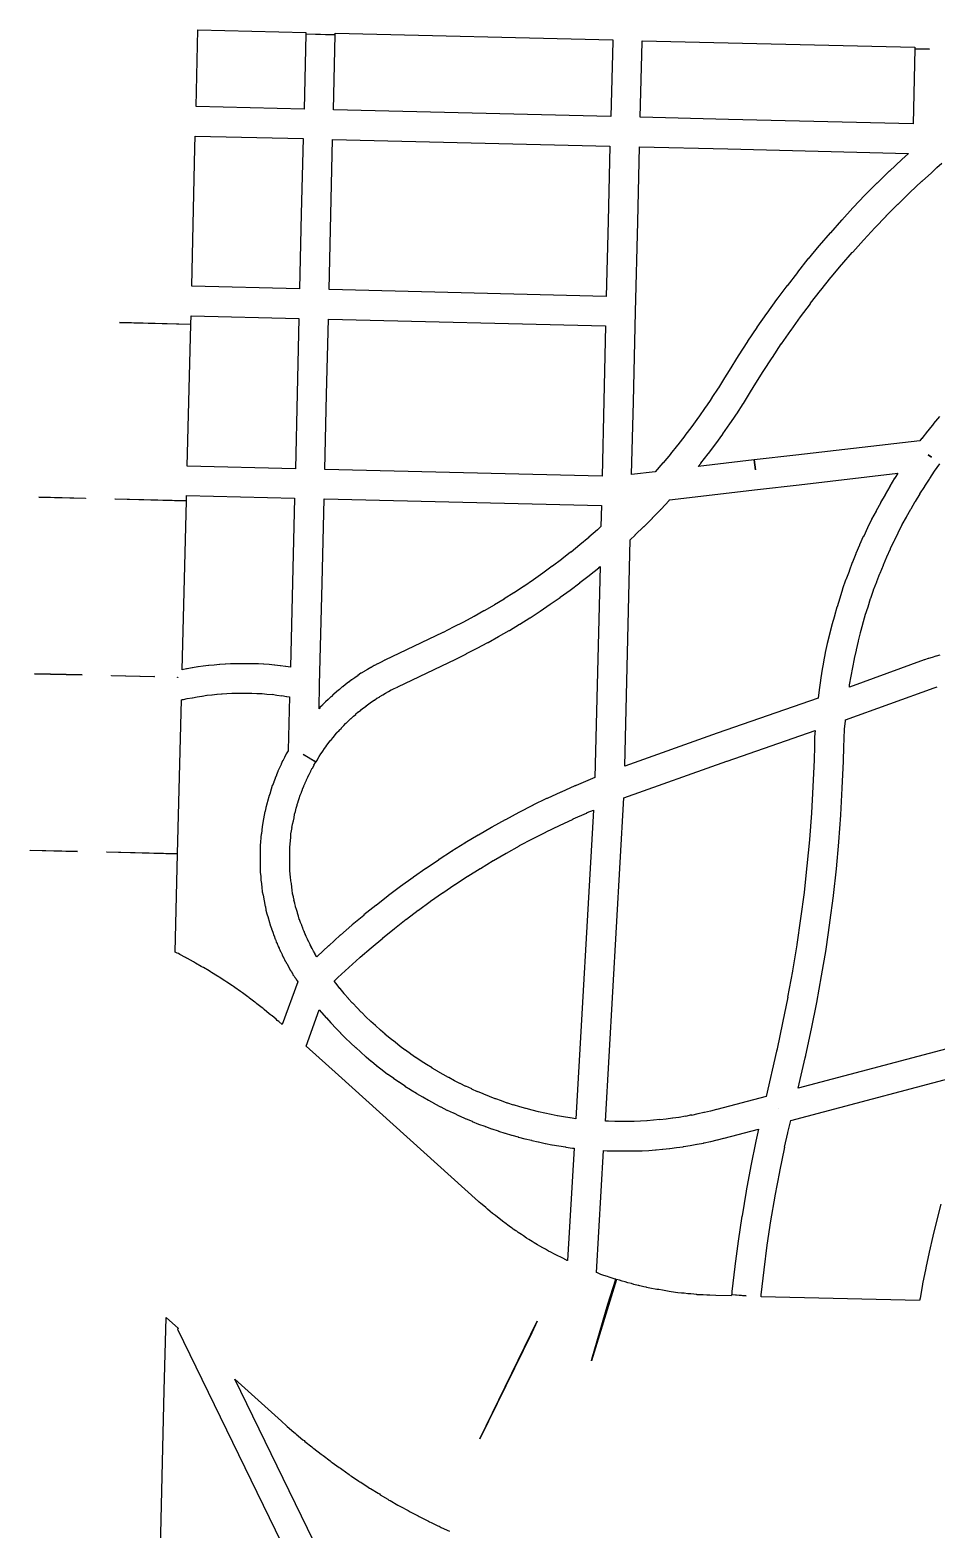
# Model space of a CAD drawing. Extents: x 0 to 1129, y 203 to 1017.
# Drawn here: x 269.1 to 303.7, y 646.6 to 703.9 of the extents above; entities that cross this region are included whole.
import ezdxf

# ---------------------------------------------------------------- set-up
doc = ezdxf.new("R2010")
doc.units = 0
doc.layers.get('0').update_dxf_attribs({"linetype": 'CONTINUOUS'})

msp = doc.modelspace()

# ---------------------------------------------------------------- linework, layer by layer
at = {"color": 1}
for points in [[(275.491222, 703.925643), (279.611667, 703.826888), (279.611667, 703.777488), (280.740556, 703.742221), (280.740556, 703.798666), (291.345044, 703.544666), (291.345044, 703.488221), (291.267444, 700.616599), (280.67, 700.870599), (280.740556, 703.742221), (279.611667, 703.770444), (279.548155, 700.898821), (275.420667, 700.997599), (275.491222, 703.925643)], [(292.466889, 703.516444), (302.887933, 703.262444), (302.887933, 703.205999), (303.445333, 703.191775), (302.887933, 703.198774), (302.824444, 700.334219), (295.768889, 700.503552), (292.396333, 700.588219), (292.466889, 703.459841), (292.466889, 703.516444)], [(275.392444, 699.86871), (279.519933, 699.769932), (279.442333, 696.89831), (279.378822, 694.02671), (275.258378, 694.125488), (275.378333, 699.417154), (275.392444, 699.86871)], [(280.641778, 699.741778), (291.239222, 699.487778), (291.175711, 696.616155), (291.098111, 693.737489), (280.507711, 693.998556), (280.571222, 696.870155), (280.641778, 699.741778)], [(292.368111, 699.459623), (295.740667, 699.374957), (302.648067, 699.205623), (302.394067, 698.972801), (302.387068, 698.972801), (301.921401, 698.52829), (301.907403, 698.521291), (301.44878, 698.069735), (301.441781, 698.069735), (301.441781, 698.062736), (300.983182, 697.611181), (300.983182, 697.604182), (300.531626, 697.138537), (300.524627, 697.124313), (300.094227, 696.658669), (300.094227, 696.65167), (300.087228, 696.65167), (299.663894, 696.171892), (299.649896, 696.164893), (299.226563, 695.678071), (299.226563, 695.671072), (299.219564, 695.671072), (298.817408, 695.177161), (298.80341, 695.170162), (298.401232, 694.669206), (298.401232, 694.655208), (298.006121, 694.147208), (297.992123, 694.147208), (297.992123, 694.140209), (297.618167, 693.625142), (297.604169, 693.625142), (297.604169, 693.618143), (297.230236, 693.096031), (297.216012, 693.089032), (296.85619, 692.559877), (296.84919, 692.552878), (296.496435, 692.023722), (296.489436, 692.009724), (296.136658, 691.466458), (296.136658, 691.459459), (295.790947, 690.909125), (295.614547, 690.619859), (295.381703, 690.238836), (295.374703, 690.231837), (295.134815, 689.871993), (295.134815, 689.857994), (295.043081, 689.716883), (295.036082, 689.716883), (294.887927, 689.49815), (294.880927, 689.491151), (294.633994, 689.131306), (294.626995, 689.117308), (294.372995, 688.76453), (294.104884, 688.411752), (294.097885, 688.404753), (293.829751, 688.059042), (293.822752, 688.052043), (293.547574, 687.720421), (293.547574, 687.706422), (293.265352, 687.374823), (293.258353, 687.367823), (292.969086, 687.029157), (292.065975, 686.923335), (292.136508, 689.710268), (292.214131, 693.146312), (292.298797, 696.589423), (292.368111, 699.459623)], [(303.829968, 689.14772), (303.597124, 688.872565), (303.597124, 688.865566), (303.378413, 688.59041), (303.371414, 688.583411), (303.15977, 688.308256), (303.15977, 688.301257), (303.145546, 688.301257), (303.082057, 688.209523), (298.340724, 687.666257), (296.753235, 687.482812), (296.795546, 687.108856), (296.746168, 687.482812), (294.608346, 687.228812), (294.707101, 687.348768), (294.7141, 687.355767), (294.996322, 687.722656), (294.996322, 687.729655), (295.003322, 687.729655), (295.278477, 688.096544), (295.553632, 688.4705), (295.553632, 688.477499), (295.814699, 688.858476), (295.976966, 689.084254), (296.075766, 689.239499), (296.082765, 689.246498), (296.329721, 689.634565), (296.33672, 689.641564), (296.576609, 690.029631), (296.753009, 690.318897), (297.091676, 690.862164), (297.098675, 690.869163), (297.430297, 691.391274), (297.444295, 691.398273), (297.782962, 691.920407), (297.797186, 691.927406), (298.149941, 692.435406), (298.15694, 692.449404), (298.516762, 692.950337), (298.523762, 692.957336), (298.897717, 693.458269), (298.904716, 693.472493), (299.285716, 693.96636), (299.292716, 693.973359), (299.68076, 694.460203), (299.687759, 694.467202), (300.089914, 694.939936), (300.096913, 694.953934), (300.499091, 695.419623), (300.51309, 695.426623), (300.922312, 695.892289), (300.93631, 695.906287), (301.359643, 696.364887), (301.790021, 696.809399), (301.79702, 696.823397), (302.241509, 697.260841), (302.248508, 697.26784), (302.700063, 697.712352), (302.700063, 697.705353), (303.158686, 698.142774), (303.165685, 698.142774), (303.518463, 698.467353), (303.730129, 698.664908), (303.913574, 698.834241)], [(275.230155, 692.996667), (279.3506, 692.897889), (279.287111, 690.019222), (279.216556, 687.147622), (275.089044, 687.246378), (275.223111, 692.665044), (272.499667, 692.735622), (275.223111, 692.672111), (275.230155, 692.996667)], [(280.479489, 692.86978), (291.069889, 692.61578), (291.006378, 689.737113), (290.942889, 686.865513), (280.345444, 687.119513), (280.408956, 689.991113), (280.479489, 692.86978)], [(303.395933, 687.683935), (303.53, 687.585135), (303.395933, 687.676868), (303.395933, 687.683935)], [(302.238822, 686.978379), (302.118889, 686.780824), (302.11189, 686.780824), (301.93549, 686.484468), (301.93549, 686.47047), (301.92849, 686.47047), (301.752113, 686.16707), (301.752113, 686.153071), (301.575735, 685.856738), (301.575735, 685.849739), (301.575735, 685.835515), (301.406402, 685.532137), (301.406402, 685.518139), (301.237069, 685.214739), (301.237069, 685.200741), (301.081824, 684.883229), (300.933668, 684.565718), (300.933668, 684.558719), (300.91967, 684.55172), (300.778559, 684.234209), (300.778559, 684.227209), (300.637448, 683.909721), (300.637448, 683.895722), (300.637448, 683.888723), (300.510448, 683.571235), (300.510448, 683.564236), (300.49645, 683.564236), (300.376494, 683.225569), (300.376494, 683.21857), (300.249517, 682.894014), (300.242518, 682.887015), (300.129629, 682.548348), (300.129629, 682.541349), (300.023807, 682.202683), (300.016807, 682.202683), (299.91803, 681.871083), (299.911031, 681.864084), (299.911031, 681.850086), (299.81223, 681.518463), (299.81223, 681.511464), (299.713475, 681.172797), (299.713475, 681.165798), (299.628808, 680.820065), (299.628808, 680.813066), (299.544142, 680.467355), (299.544142, 680.460356), (299.466519, 680.114622), (299.466519, 680.107623), (299.395964, 679.761912), (299.395964, 679.754913), (299.332452, 679.409179), (299.332452, 679.40218), (299.283075, 679.056469), (299.283075, 679.04947), (299.283075, 679.042471), (299.22663, 678.696738), (299.22663, 678.689738), (299.191341, 678.37225), (295.339031, 677.031672), (291.804186, 675.775805), (292.008808, 684.425894), (292.199297, 684.602294), (292.206296, 684.616292), (292.537896, 684.933781), (292.544895, 684.933781), (292.862384, 685.258359), (292.869383, 685.265358), (293.186894, 685.589914), (293.186894, 685.596913), (293.193893, 685.596913), (293.504338, 685.93558), (293.504338, 685.942579), (293.518336, 685.956577), (296.869736, 686.351688), (298.471359, 686.535132), (302.238822, 686.978379)], [(303.844057, 680.016544), (303.702946, 679.981278), (303.695947, 679.974279), (303.688948, 679.974279), (303.547836, 679.931945), (303.406725, 679.889612), (303.392727, 679.889612), (303.251616, 679.833167), (303.244617, 679.833167), (300.387106, 678.796012), (300.394105, 678.873612), (300.394105, 678.880611), (300.450549, 679.212211), (300.450549, 679.21921), (300.514038, 679.543743), (300.514038, 679.550742), (300.584593, 679.882342), (300.584593, 679.889341), (300.655149, 680.213897), (300.655149, 680.220896), (300.732771, 680.552518), (300.732771, 680.559517), (300.810371, 680.877028), (300.810371, 680.884028), (300.902105, 681.201516), (300.902105, 681.215514), (300.993816, 681.533026), (300.993816, 681.547024), (301.09966, 681.871602), (301.198415, 682.189091), (301.205415, 682.19609), (301.311237, 682.506534), (301.311237, 682.513534), (301.431192, 682.823978), (301.438191, 682.830977), (301.55108, 683.141422), (301.558079, 683.148421), (301.685079, 683.458865), (301.685079, 683.465864), (301.819124, 683.776309), (301.819124, 683.783308), (301.960235, 684.086685), (301.960235, 684.093684), (302.101346, 684.390018), (302.108345, 684.404016), (302.249456, 684.700349), (302.256455, 684.707348), (302.404611, 685.003704), (302.404611, 685.010703), (302.5669, 685.29997), (302.573899, 685.306969), (302.736188, 685.603302), (302.743187, 685.610302), (302.898409, 685.892524), (302.912407, 685.899523), (303.088785, 686.188812), (303.074787, 686.188812), (303.265276, 686.471034), (303.272275, 686.485032), (303.448652, 686.753166), (303.455651, 686.767164), (303.639118, 687.049386), (303.843718, 687.331609)], [(269.416378, 686.061089), (271.201444, 686.018779), (271.201444, 686.01178), (269.409333, 686.054113), (269.416378, 686.061089)], [(275.060822, 686.117534), (279.188333, 686.018779), (279.110734, 682.801445), (279.026067, 679.55589), (278.856734, 679.584112), (278.84251, 679.584112), (278.644954, 679.612334), (278.637955, 679.612334), (278.433355, 679.640556), (278.426356, 679.640556), (278.221734, 679.654555), (278.017134, 679.675778), (278.010135, 679.675778), (278.003135, 679.675778), (277.80558, 679.682777), (277.798581, 679.682777), (277.593981, 679.689776), (277.586982, 679.689776), (277.382359, 679.689776), (277.37536, 679.689776), (277.170761, 679.689776), (277.163761, 679.689776), (276.959139, 679.689776), (276.95214, 679.689776), (276.754584, 679.682777), (276.747585, 679.682777), (276.740586, 679.682777), (276.543031, 679.675778), (276.536031, 679.675778), (276.331409, 679.66178), (276.32441, 679.65478), (276.11981, 679.640782), (276.112811, 679.640782), (275.908189, 679.619559), (275.90119, 679.619559), (275.69659, 679.591337), (275.689591, 679.591337), (275.499102, 679.570114), (275.484878, 679.570114), (275.287322, 679.534847), (275.273324, 679.534847), (275.082813, 679.499581), (275.075814, 679.499581), (275.06159, 679.499581), (274.892256, 679.457225), (275.054545, 685.920114), (272.331101, 685.983625), (272.331101, 685.990624), (275.054545, 685.920046), (275.060822, 686.117534)], [(280.317222, 685.990647), (290.914667, 685.736647), (290.893444, 684.932291), (290.77351, 684.819402), (290.759512, 684.812403), (290.434957, 684.530181), (290.427958, 684.523182), (290.089291, 684.240959), (290.082292, 684.23396), (289.750692, 683.958805), (289.736468, 683.951806), (289.397801, 683.683695), (289.383803, 683.676695), (289.045136, 683.422695), (289.030912, 683.415696), (288.678157, 683.15463), (288.671158, 683.14763), (288.31838, 682.900675), (288.311381, 682.893676), (287.951537, 682.64672), (287.937538, 682.64672), (287.577716, 682.406854), (287.570717, 682.399854), (287.196761, 682.16701), (287.189762, 682.160011), (286.822873, 681.941277), (286.808875, 681.934278), (286.434919, 681.7085), (286.420921, 681.7085), (286.046966, 681.496834), (286.032967, 681.489834), (285.6449, 681.285235), (285.637901, 681.285235), (285.249834, 681.087679), (285.242835, 681.087679), (284.861835, 680.890124), (284.854836, 680.890124), (282.639414, 679.824723), (282.632415, 679.824723), (282.625416, 679.824723), (282.611418, 679.817724), (282.491462, 679.754236), (282.364462, 679.690724), (282.357463, 679.690724), (282.357463, 679.683725), (282.237507, 679.620236), (282.223509, 679.620236), (282.11062, 679.549681), (282.103621, 679.549681), (282.103621, 679.542682), (281.976599, 679.472149), (281.856665, 679.401571), (281.849666, 679.394572), (281.729711, 679.324016), (281.722711, 679.324016), (281.609823, 679.239349), (281.602823, 679.23235), (281.496979, 679.161817), (281.48998, 679.154818), (281.370047, 679.077218), (281.363047, 679.077218), (281.257225, 678.985485), (281.250226, 678.985485), (281.243227, 678.985485), (281.137405, 678.900818), (281.031583, 678.809085), (281.017359, 678.809085), (281.01036, 678.802086), (280.904515, 678.710375), (280.798693, 678.625708), (280.791694, 678.625708), (280.791694, 678.618709), (280.685872, 678.526975), (280.678873, 678.519976), (280.580118, 678.428265), (280.573119, 678.421266), (280.474341, 678.322488), (280.467342, 678.322488), (280.368542, 678.230777), (280.361542, 678.216553), (280.262765, 678.124842), (280.255766, 678.110844), (280.15701, 678.019111), (280.15701, 678.005113), (280.121721, 677.969823), (280.142944, 678.880001), (280.241745, 682.774668), (280.317222, 685.990647)], [(290.858222, 683.408404), (290.660667, 675.343915), (289.941, 675.033471), (289.934001, 675.033471), (289.927002, 675.026471), (289.905779, 675.026471), (289.89878, 675.019472), (289.369602, 674.779583), (289.362602, 674.779583), (288.833425, 674.53265), (288.819426, 674.53265), (288.290248, 674.27865), (288.290248, 674.264426), (288.283249, 674.264426), (287.761116, 674.003382), (287.754116, 673.996383), (287.246116, 673.721205), (287.232118, 673.721205), (286.724118, 673.438983), (286.724118, 673.431984), (286.717119, 673.431984), (286.209119, 673.135628), (286.20212, 673.135628), (285.701164, 672.839317), (285.701164, 672.832318), (285.694165, 672.832318), (285.200276, 672.521873), (285.200276, 672.514874), (285.186278, 672.514874), (284.7065, 672.197386), (284.692502, 672.197386), (284.692502, 672.183387), (284.212724, 671.858832), (284.198726, 671.858832), (283.725993, 671.527209), (283.718993, 671.527209), (283.718993, 671.513211), (283.239216, 671.174545), (283.232217, 671.174545), (282.773594, 670.821744), (282.766595, 670.807746), (282.307995, 670.447901), (282.293997, 670.447901), (281.835375, 670.081012), (281.828375, 670.067014), (281.390931, 669.700125), (281.376933, 669.693126), (280.939488, 669.312149), (280.932489, 669.30515), (280.495067, 668.902972), (280.488068, 668.902972), (280.064735, 668.507861), (280.057736, 668.500862), (280.036513, 668.479638), (280.029514, 668.493862), (280.001291, 668.536173), (280.001291, 668.550397), (279.966025, 668.592708), (279.973024, 668.592708), (279.91658, 668.691508), (279.91658, 668.698507), (279.888357, 668.747908), (279.860135, 668.797285), (279.853136, 668.804284), (279.831913, 668.839551), (279.831913, 668.84655), (279.81069, 668.888906), (279.81069, 668.902904), (279.782468, 668.94526), (279.782468, 668.952259), (279.726023, 669.051037), (279.726023, 669.058036), (279.68369, 669.149747), (279.676691, 669.156746), (279.655468, 669.206146), (279.634244, 669.262591), (279.606022, 669.326079), (279.599023, 669.333078), (279.585025, 669.368367), (279.578026, 669.375367), (279.564028, 669.4177), (279.564028, 669.431698), (279.542804, 669.466965), (279.542804, 669.473964), (279.514582, 669.523341), (279.514582, 669.537565), (279.507583, 669.558788), (279.500584, 669.572787), (279.465295, 669.678631), (279.458296, 669.68563), (279.408896, 669.798519), (279.373629, 669.911408), (279.36663, 669.911408), (279.36663, 669.925406), (279.331341, 670.038295), (279.296052, 670.151184), (279.296052, 670.172407), (279.260785, 670.285296), (279.225519, 670.398185), (279.225519, 670.419408), (279.197297, 670.525253), (279.197297, 670.532252), (279.162008, 670.645141), (279.176006, 670.645141), (279.140739, 670.765074), (279.140739, 670.779298), (279.112517, 670.892187), (279.119516, 670.892187), (279.112517, 670.906185), (279.091294, 671.026141), (279.077296, 671.146097), (279.077296, 671.153096), (279.063298, 671.273029), (279.063298, 671.280028), (279.042074, 671.392917), (279.042074, 671.399916), (279.028076, 671.526893), (279.035075, 671.526893), (279.013852, 671.646849), (279.013852, 671.660847), (279.006853, 671.773736), (279.006853, 671.780735), (278.999854, 671.893624), (278.999854, 671.914847), (278.999854, 672.027736), (278.999854, 672.034735), (278.999854, 672.154691), (278.999854, 672.168689), (278.999854, 672.281578), (278.999854, 672.295576), (278.999854, 672.408465), (278.999854, 672.415464), (278.999854, 672.542442), (278.999854, 672.549441), (279.006853, 672.66233), (279.006853, 672.669329), (279.013852, 672.789262), (279.013852, 672.80326), (279.028076, 672.916149), (279.028076, 672.930147), (279.042074, 673.050081), (279.049074, 673.177103), (279.049074, 673.184102), (279.070297, 673.296991), (279.070297, 673.30399), (279.098519, 673.431013), (279.084521, 673.431013), (279.112743, 673.543902), (279.112743, 673.550901), (279.140965, 673.677901), (279.140965, 673.6849), (279.169187, 673.790722), (279.169187, 673.811945), (279.19041, 673.91779), (279.19041, 673.931788), (279.218633, 674.03761), (279.218633, 674.044609), (279.253922, 674.171609), (279.289188, 674.284498), (279.289188, 674.305721), (279.324455, 674.411543), (279.324455, 674.418542), (279.359744, 674.531431), (279.366743, 674.53843), (279.402009, 674.658363), (279.402009, 674.665362), (279.45141, 674.771185), (279.45141, 674.778184), (279.49372, 674.884006), (279.49372, 674.891005), (279.536076, 675.010961), (279.543075, 675.01796), (279.592476, 675.123804), (279.592476, 675.130803), (279.641853, 675.236648), (279.641853, 675.243647), (279.698298, 675.349492), (279.698298, 675.356491), (279.747675, 675.462335), (279.754674, 675.476334), (279.804052, 675.582178), (279.811051, 675.589177), (279.860429, 675.695022), (279.874653, 675.702021), (279.931097, 675.807866), (279.924098, 675.807866), (279.980542, 675.906644), (279.994541, 675.920642), (279.521807, 676.216975), (280.008652, 675.934753), (280.058029, 676.01942), (280.058029, 676.033418), (280.121541, 676.139262), (280.12854, 676.146262), (280.192028, 676.245039), (280.199028, 676.252038), (280.269606, 676.350794), (280.262607, 676.350794), (280.333162, 676.442527), (280.340161, 676.456525), (280.410739, 676.548236), (280.410739, 676.56246), (280.481272, 676.654171), (280.488271, 676.668169), (280.558827, 676.752836), (280.572825, 676.759835), (280.643381, 676.851546), (280.65038, 676.858545), (280.720958, 676.950279), (280.727957, 676.957278), (280.80558, 677.041945), (280.80558, 677.055943), (280.890246, 677.140609), (280.897245, 677.147609), (280.974868, 677.225208), (280.981867, 677.239432), (281.066534, 677.324099), (281.073533, 677.331098), (281.151155, 677.415765), (281.158154, 677.422764), (281.242821, 677.500386), (281.24982, 677.507385), (281.334487, 677.592052), (281.348485, 677.599051), (281.426107, 677.676651), (281.433106, 677.68365), (281.524817, 677.754206), (281.531816, 677.768204), (281.616483, 677.845804), (281.630481, 677.845804), (281.715148, 677.916382), (281.722147, 677.923381), (281.820947, 678.001003), (281.919703, 678.071536), (281.926702, 678.08576), (282.025479, 678.156293), (282.124257, 678.226871), (282.131256, 678.233871), (282.230012, 678.297359), (282.237011, 678.297359), (282.335788, 678.367937), (282.342788, 678.367937), (282.441588, 678.424382), (282.448587, 678.43838), (282.554432, 678.494825), (282.561431, 678.494825), (282.660209, 678.558336), (282.667208, 678.565335), (282.77303, 678.621779), (282.780029, 678.628778), (282.878784, 678.685223), (282.893008, 678.692222), (282.991763, 678.741622), (282.998762, 678.741622), (283.118718, 678.798067), (283.125717, 678.805066), (283.132716, 678.812065), (285.348183, 679.870398), (285.355182, 679.870398), (285.750294, 680.067954), (285.750294, 680.074953), (286.159516, 680.279575), (286.166515, 680.279575), (286.166515, 680.286574), (286.575714, 680.498218), (286.582714, 680.498218), (286.977825, 680.731063), (286.984824, 680.731063), (287.386979, 680.956841), (287.393978, 680.96384), (287.782045, 681.196662), (287.782045, 681.203661), (287.789044, 681.203661), (288.177111, 681.443573), (288.177111, 681.450572), (288.18411, 681.450572), (288.565133, 681.697527), (288.572132, 681.704527), (288.953132, 681.965571), (289.334132, 682.226638), (289.341131, 682.233637), (289.715087, 682.501725), (289.715087, 682.508724), (290.081976, 682.78388), (290.081976, 682.790879), (290.441798, 683.066034), (290.456022, 683.073033), (290.808777, 683.362322), (290.815776, 683.369322), (290.858222, 683.408404)], [(269.247044, 679.309521), (271.0674, 679.267188), (271.0674, 679.260189), (269.247044, 679.302545), (269.247044, 679.309521)], [(272.196289, 679.239078), (273.833178, 679.196745), (273.804956, 679.189746), (272.196289, 679.232057), (272.196289, 679.239078)], [(274.715111, 679.175793), (274.72211, 679.175793), (274.72211, 679.168794), (274.715111, 679.168794), (274.715111, 679.175793)], [(305.836591, 665.424955), (298.435302, 663.463511), (298.696369, 664.620622), (298.717592, 664.705289), (298.724591, 664.719287), (298.936235, 665.721176), (298.936235, 665.728175), (299.140857, 666.730041), (299.140857, 666.73704), (299.324302, 667.75304), (299.324302, 667.760039), (299.493635, 668.761906), (299.493635, 668.77613), (299.641791, 669.785063), (299.641791, 669.799061), (299.775857, 670.808017), (299.775857, 670.822015), (299.888746, 671.845082), (299.888746, 671.852081), (299.987524, 672.868081), (299.987524, 672.87508), (300.05808, 673.898124), (300.05808, 673.905124), (300.114524, 674.92819), (300.114524, 674.93519), (300.163924, 675.958234), (300.163924, 675.972458), (300.177922, 676.501613), (300.184922, 676.833213), (300.184922, 676.840212), (300.206145, 677.178879), (300.206145, 677.185878), (300.234367, 677.510411), (300.234367, 677.531634), (300.234367, 677.545632), (303.621034, 678.766255), (303.628033, 678.766255), (303.740922, 678.808565)], [(276.979933, 678.562084), (276.986932, 678.562084), (277.170377, 678.562084), (277.177376, 678.562084), (277.353776, 678.562084), (277.374999, 678.562084), (277.551399, 678.562084), (277.558398, 678.562084), (277.74182, 678.555085), (277.756044, 678.555085), (277.932422, 678.548086), (277.94642, 678.548086), (278.12282, 678.526862), (278.129819, 678.526862), (278.327375, 678.512864), (278.327375, 678.519863), (278.503753, 678.491641), (278.510752, 678.491641), (278.70124, 678.463419), (278.70124, 678.477417), (278.877641, 678.442128), (278.891639, 678.442128), (278.997483, 678.42813), (278.948083, 676.381996), (278.941084, 676.367998), (278.941084, 676.360999), (278.870506, 676.241043), (278.870506, 676.234044), (278.799973, 676.114111), (278.799973, 676.099887), (278.743529, 675.979954), (278.729305, 675.972954), (278.67286, 675.845932), (278.67286, 675.838933), (278.616416, 675.711933), (278.609417, 675.704934), (278.552972, 675.585001), (278.552972, 675.571002), (278.545973, 675.571002), (278.496573, 675.444002), (278.496573, 675.430004), (278.440128, 675.310048), (278.440128, 675.303049), (278.390728, 675.176049), (278.390728, 675.16905), (278.390728, 675.162051), (278.341351, 675.035051), (278.334351, 675.028052), (278.292041, 674.894008), (278.292041, 674.887009), (278.249685, 674.752964), (278.249685, 674.745965), (278.200307, 674.611921), (278.200307, 674.604922), (278.165018, 674.470878), (278.165018, 674.463878), (278.129752, 674.329834), (278.122753, 674.329834), (278.122753, 674.322835), (278.09453, 674.188791), (278.087531, 674.188791), (278.087531, 674.181792), (278.059309, 674.047747), (278.059309, 674.040748), (278.05231, 674.040748), (278.024088, 673.899637), (278.024088, 673.892638), (278.002865, 673.758571), (277.974642, 673.61746), (277.974642, 673.610461), (277.953419, 673.46935), (277.953419, 673.462351), (277.932196, 673.328284), (277.932196, 673.321285), (277.918198, 673.180174), (277.911199, 673.180174), (277.9042, 673.039063), (277.9042, 673.024839), (277.882977, 672.897861), (277.882977, 672.883637), (277.882977, 672.876638), (277.875977, 672.742571), (277.875977, 672.735572), (277.868978, 672.594461), (277.868978, 672.587462), (277.868978, 672.453395), (277.868978, 672.446396), (277.868978, 672.305285), (277.868978, 672.298286), (277.868978, 672.157175), (277.868978, 672.143176), (277.868978, 672.002065), (277.868978, 671.860954), (277.875977, 671.860954), (277.875977, 671.853955), (277.875977, 671.712844), (277.875977, 671.705845), (277.897201, 671.571801), (277.897201, 671.564801), (277.9042, 671.42369), (277.9042, 671.416691), (277.918198, 671.282647), (277.918198, 671.275648), (277.939421, 671.134537), (277.939421, 671.120538), (277.953645, 670.993516), (277.953645, 670.979518), (277.953645, 670.972519), (277.981867, 670.838474), (278.010089, 670.697363), (278.010089, 670.690364), (278.038312, 670.55632), (278.038312, 670.549321), (278.059535, 670.40821), (278.073533, 670.40121), (278.094756, 670.267166), (278.094756, 670.260167), (278.130023, 670.126123), (278.130023, 670.119124), (278.179423, 669.985079), (278.179423, 669.97808), (278.214689, 669.844036), (278.214689, 669.837037), (278.257023, 669.702993), (278.257023, 669.695994), (278.299356, 669.561949), (278.306355, 669.55495), (278.355755, 669.420906), (278.398089, 669.293906), (278.398089, 669.279908), (278.405088, 669.279908), (278.447398, 669.152908), (278.454398, 669.13891), (278.468396, 669.117686), (278.475395, 669.103462), (278.489619, 669.054085), (278.489619, 669.047086), (278.517841, 668.990641), (278.517841, 668.983642), (278.517841, 668.976643), (278.546063, 668.927243), (278.546063, 668.920244), (278.560062, 668.892022), (278.560062, 668.885022), (278.560062, 668.878023), (278.595351, 668.80749), (278.595351, 668.800491), (278.623573, 668.744047), (278.651795, 668.680535), (278.658794, 668.673536), (278.715239, 668.567692), (278.715239, 668.560693), (278.764616, 668.447804), (278.771615, 668.447804), (278.771615, 668.433806), (278.799838, 668.384428), (278.82806, 668.320917), (278.863326, 668.271539), (278.863326, 668.257315), (278.898593, 668.207937), (278.926815, 668.151493), (278.926815, 668.144494), (278.933814, 668.144494), (278.997325, 668.031605), (279.018548, 667.975161), (279.032547, 667.975161), (279.05377, 667.918716), (279.067768, 667.918716), (279.088991, 667.862272), (279.088991, 667.855273), (279.102989, 667.855273), (279.124212, 667.798828), (279.159502, 667.756495), (279.159502, 667.749496), (279.1735, 667.742497), (279.194723, 667.693096), (279.208721, 667.686097), (279.229944, 667.643764), (279.243942, 667.636765), (279.279231, 667.573276), (279.286231, 667.566277), (279.314453, 667.530988), (278.714742, 665.887032), (278.580675, 666.014055), (278.524231, 666.049321), (278.481897, 666.091655), (278.326675, 666.218655), (278.305452, 666.232653), (278.263141, 666.267942), (278.220785, 666.303208), (278.02323, 666.465497), (277.980919, 666.500764), (277.94563, 666.53603), (277.741007, 666.684208), (277.705741, 666.719497), (277.663408, 666.74772), (277.458785, 666.902919), (277.437562, 666.924142), (277.402273, 666.952365), (277.197673, 667.10052), (277.15534, 667.128742), (277.120051, 667.149965), (276.908407, 667.305188), (276.851962, 667.340477), (276.809606, 667.375743), (276.597962, 667.516854), (276.555606, 667.538077), (276.52034, 667.5663), (276.308673, 667.700344), (276.273384, 667.728566), (276.238118, 667.742564), (276.01234, 667.876631), (275.970007, 667.911898), (275.927673, 667.94012), (275.70894, 668.06712), (275.673673, 668.088343), (275.624273, 668.116565), (275.405562, 668.236521), (275.363229, 668.264743), (275.320895, 668.292965), (275.095118, 668.412921), (275.059829, 668.434144), (275.017518, 668.455367), (274.798784, 668.575323), (274.756451, 668.603545), (274.707073, 668.617543), (274.629451, 668.659877), (274.714118, 672.420499), (272.018895, 672.483988), (272.018895, 672.490987), (274.714118, 672.420454), (274.862273, 678.304765), (274.904629, 678.318989), (274.918627, 678.318989), (274.93985, 678.318989), (274.946849, 678.325988), (275.087961, 678.35421), (275.271428, 678.389477), (275.285426, 678.389477), (275.461826, 678.424766), (275.468825, 678.424766), (275.645203, 678.452988), (275.652202, 678.452988), (275.835669, 678.48121), (275.849667, 678.48121), (276.026067, 678.502433), (276.040065, 678.502433), (276.216443, 678.523656), (276.223442, 678.523656), (276.399842, 678.537655), (276.421065, 678.537655), (276.597466, 678.551653), (276.604465, 678.551653), (276.787909, 678.558652), (276.801907, 678.558652), (276.979933, 678.562084)], [(299.077933, 677.136862), (299.05671, 676.896973), (299.05671, 676.889974), (299.049711, 676.537218), (299.035713, 676.00804), (298.993357, 674.99204), (298.993357, 674.985041), (298.936912, 673.98313), (298.936912, 673.976131), (298.859313, 672.974242), (298.859313, 672.960244), (298.760535, 671.965422), (298.760535, 671.958422), (298.65469, 670.949489), (298.65469, 670.94249), (298.520646, 669.947646), (298.520646, 669.940646), (298.379535, 668.952869), (298.379535, 668.93887), (298.217268, 667.944026), (298.217268, 667.937027), (298.026757, 666.942205), (298.033756, 666.942205), (297.836201, 665.961471), (297.836201, 665.954472), (297.624556, 664.966694), (297.624556, 664.95247), (297.596334, 664.87487), (297.201223, 663.139204), (295.317378, 662.645315), (295.310379, 662.645315), (295.084602, 662.581804), (295.077602, 662.581804), (294.844758, 662.525359), (294.83076, 662.525359), (294.604982, 662.475982), (294.590758, 662.475982), (294.357936, 662.419537), (294.357936, 662.433535), (294.125114, 662.377091), (294.125114, 662.38409), (293.878158, 662.341779), (293.86416, 662.341779), (293.638382, 662.30649), (293.631383, 662.30649), (293.391517, 662.271201), (293.391517, 662.2782), (293.144561, 662.242911), (293.144561, 662.257135), (292.904672, 662.228913), (292.897673, 662.228913), (292.657807, 662.20769), (292.650807, 662.20769), (292.410919, 662.193692), (292.403919, 662.193692), (292.164008, 662.186692), (292.157009, 662.186692), (291.924187, 662.186692), (291.917188, 662.186692), (291.677299, 662.186692), (291.6703, 662.186692), (291.430388, 662.186692), (291.423389, 662.186692), (291.1835, 662.193692), (291.176501, 662.193692), (291.063612, 662.193692), (291.762124, 674.562092), (295.70619, 675.966136), (295.71319, 675.959137), (299.077933, 677.136862)], [(290.604222, 674.094822), (289.933933, 662.290889), (289.715222, 662.326155), (289.708223, 662.326155), (289.468357, 662.361444), (289.235512, 662.403778), (289.221514, 662.403778), (288.995736, 662.453178), (288.988737, 662.453178), (288.748826, 662.502556), (288.508959, 662.559), (288.50196, 662.559), (288.269116, 662.615444), (288.262116, 662.615444), (288.036339, 662.678956), (288.02234, 662.678956), (287.796563, 662.749489), (287.796563, 662.74249), (287.556674, 662.820112), (287.556674, 662.813113), (287.33794, 662.883668), (287.33794, 662.890668), (287.316717, 662.890668), (287.098006, 662.96829), (287.091007, 662.96829), (286.872296, 663.052957), (286.858072, 663.052957), (286.639361, 663.137623), (286.632362, 663.137623), (286.413651, 663.229334), (286.399653, 663.236333), (286.180919, 663.335111), (286.180919, 663.321113), (285.962209, 663.419891), (285.955209, 663.42689), (285.729432, 663.532734), (285.729432, 663.525735), (285.517788, 663.631557), (285.503564, 663.638556), (285.298964, 663.744378), (285.291965, 663.744378), (285.080275, 663.864334), (285.073276, 663.864334), (284.868676, 663.977223), (284.861677, 663.984222), (284.657055, 664.097111), (284.650056, 664.111109), (284.445456, 664.223998), (284.438457, 664.230997), (284.233834, 664.357975), (284.226835, 664.364974), (284.02928, 664.48493), (284.022281, 664.491929), (283.817658, 664.625996), (283.810659, 664.625996), (283.627237, 664.76004), (283.613013, 664.767039), (283.422525, 664.90815), (283.415526, 664.90815), (283.225037, 665.056305), (283.218038, 665.056305), (283.034616, 665.211528), (283.027617, 665.211528), (282.844172, 665.359706), (282.830174, 665.366705), (282.653774, 665.51486), (282.646775, 665.529084), (282.470397, 665.677239), (282.463398, 665.684239), (282.286998, 665.846528), (282.279999, 665.853527), (282.103621, 666.008772), (282.089397, 666.02277), (281.927131, 666.178015), (281.757797, 666.347348), (281.736574, 666.361346), (281.581329, 666.530679), (281.411996, 666.70708), (281.404997, 666.714079), (281.235664, 666.890456), (281.242663, 666.890456), (281.087463, 667.066834), (281.080464, 667.081058), (280.925242, 667.26448), (280.918243, 667.271479), (280.770065, 667.454923), (280.699509, 667.546634), (280.833576, 667.680701), (280.840575, 667.6877), (281.256864, 668.075767), (281.256864, 668.068768), (281.680198, 668.456812), (281.687197, 668.463811), (282.11053, 668.8307), (282.117529, 668.8307), (282.554996, 669.197589), (282.561995, 669.204588), (282.992373, 669.557366), (282.999372, 669.564365), (283.450927, 669.91712), (283.457927, 669.91712), (283.909482, 670.262854), (283.916481, 670.262854), (284.368037, 670.594454), (284.375036, 670.608678), (284.833658, 670.926166), (284.847657, 670.933166), (285.313323, 671.250677), (285.320322, 671.250677), (285.8001, 671.561121), (285.807099, 671.56812), (286.279833, 671.864431), (286.293831, 671.864431), (286.773609, 672.160787), (286.787833, 672.167786), (287.26761, 672.450008), (287.281609, 672.450008), (287.77552, 672.725186), (287.782519, 672.732185), (288.276408, 672.99323), (288.283407, 672.99323), (288.78434, 673.254297), (288.798339, 673.261296), (289.306339, 673.508229), (289.313338, 673.508229), (289.828405, 673.748118), (289.835404, 673.755117), (290.336337, 673.97385), (290.35756, 673.980849), (290.364559, 673.995073), (290.371558, 673.995073), (290.604222, 674.094822)], [(269.077711, 672.556824), (270.891, 672.514468), (270.891, 672.507469), (269.077711, 672.549802), (269.077711, 672.556824)], [(280.126734, 666.45378), (280.218444, 666.347958), (280.232443, 666.340958), (280.394709, 666.143403), (280.408933, 666.143403), (280.5712, 665.952914), (280.585198, 665.93869), (280.761575, 665.755268), (280.761575, 665.748269), (280.937976, 665.571869), (280.944975, 665.56487), (280.951974, 665.550872), (281.128351, 665.374471), (281.135351, 665.374471), (281.325839, 665.19105), (281.332838, 665.18405), (281.516283, 665.014717), (281.523282, 665.007718), (281.713793, 664.838385), (281.720792, 664.838385), (281.720792, 664.831386), (281.911304, 664.662052), (281.925302, 664.655053), (282.115791, 664.492764), (282.115791, 664.485765), (282.12279, 664.485765), (282.320345, 664.33052), (282.327344, 664.33052), (282.327344, 664.316522), (282.531944, 664.161277), (282.538943, 664.161277), (282.743566, 663.999011), (282.750565, 663.999011), (282.962209, 663.850833), (282.962209, 663.843834), (282.969208, 663.843834), (283.17383, 663.702722), (283.18083, 663.695723), (283.392496, 663.554612), (283.406494, 663.554612), (283.406494, 663.540388), (283.618161, 663.413411), (283.62516, 663.399187), (283.632159, 663.399187), (283.843826, 663.272209), (283.850825, 663.257985), (284.076603, 663.131008), (284.083602, 663.131008), (284.302335, 662.996941), (284.309335, 662.996941), (284.535112, 662.869941), (284.542111, 662.862942), (284.767889, 662.750053), (284.767889, 662.743054), (284.774888, 662.743054), (285.007733, 662.623121), (285.014732, 662.616122), (285.247554, 662.5103), (285.254553, 662.5103), (285.480331, 662.397411), (285.494329, 662.397411), (285.727151, 662.291566), (285.741375, 662.291566), (285.967153, 662.192788), (285.974152, 662.185789), (286.214041, 662.087034), (286.22104, 662.087034), (286.460906, 662.002367), (286.467906, 661.988143), (286.481904, 661.988143), (286.714726, 661.903477), (286.72895, 661.903477), (286.961772, 661.825877), (286.97577, 661.825877), (286.97577, 661.818878), (287.222703, 661.734211), (287.229702, 661.734211), (287.476636, 661.663678), (287.483635, 661.656679), (287.730568, 661.593168), (287.730568, 661.586169), (287.737567, 661.586169), (287.9845, 661.52268), (287.998724, 661.52268), (288.245657, 661.466236), (288.252656, 661.452012), (288.49959, 661.402634), (288.506589, 661.402634), (288.760589, 661.34619), (288.774587, 661.34619), (289.021543, 661.296812), (289.028542, 661.296812), (289.282542, 661.254456), (289.289541, 661.254456), (289.536474, 661.21919), (289.550698, 661.205191), (289.557697, 661.205191), (289.804653, 661.169902), (289.811652, 661.169902), (289.868096, 661.162903), (289.621141, 656.866081), (289.592918, 656.87308), (289.57892, 656.880079), (289.416631, 656.964746), (289.197898, 657.070591), (289.120298, 657.112924), (288.979187, 657.183479), (288.979187, 657.190479), (288.89452, 657.225768), (288.769778, 657.295556), (288.678067, 657.352), (288.558111, 657.422556), (288.473444, 657.471933), (288.346444, 657.549556), (288.261778, 657.598956), (288.141845, 657.676556), (288.050111, 657.725933), (287.930155, 657.8106), (287.852556, 657.86), (287.725556, 657.937622), (287.676155, 657.987), (287.640889, 658.000998), (287.542111, 658.071554), (287.506822, 658.099776), (287.443333, 658.142109), (287.330444, 658.219732), (287.266956, 658.276176), (287.132889, 658.374931), (287.055266, 658.431376), (286.942378, 658.523109), (286.935378, 658.530108), (286.864823, 658.586553), (286.751934, 658.67122), (286.667267, 658.741753), (286.561445, 658.833486), (286.490867, 658.88993), (286.356823, 659.009886), (286.307445, 659.052197), (286.243934, 659.101597), (286.215712, 659.129819), (280.867556, 663.956), (279.625778, 665.070778), (280.126734, 666.45378)], [(303.882891, 659.017518), (303.727668, 658.417807), (303.727668, 658.410807), (303.579513, 657.811074), (303.579513, 657.804075), (303.438402, 657.19023), (303.438402, 657.183231), (303.304335, 656.58352), (303.304335, 656.576521), (303.177335, 655.969743), (303.177335, 655.955745), (303.177335, 655.948746), (303.092668, 655.426657), (303.071445, 655.341991), (303.071445, 655.334992), (297.010712, 655.48317), (297.017711, 655.553703), (297.017711, 655.560702), (297.1306, 656.506146), (297.1306, 656.513145), (297.250556, 657.451545), (297.250556, 657.458545), (297.391667, 658.382811), (297.391667, 658.38981), (297.553933, 659.328188), (297.553933, 659.335187), (297.730333, 660.259476), (297.730333, 660.273474), (297.920822, 661.204807), (297.913823, 661.204807), (298.040823, 661.755141), (298.040823, 661.76214), (298.153712, 662.227829), (305.449111, 664.153736)], [(297.673889, 662.686181), (297.680888, 662.686181), (297.680888, 662.679182), (297.673889, 662.679182), (297.673889, 662.686181)], [(296.911889, 661.895958), (296.813111, 661.437359), (296.615556, 660.491892), (296.615556, 660.484892), (296.439178, 659.532381), (296.439178, 659.518383), (296.283933, 658.579983), (296.283933, 658.565985), (296.276934, 658.565985), (296.135823, 657.613473), (296.135823, 657.606474), (296.008823, 656.646919), (296.008823, 656.639919), (295.895934, 655.687408), (295.895934, 655.67341), (295.888935, 655.567588), (296.446335, 655.511143), (295.888935, 655.560521), (295.881936, 655.560521), (295.874937, 655.511143), (295.289314, 655.532367), (295.056492, 655.546365), (294.943603, 655.546365), (294.802492, 655.553364), (294.710759, 655.553364), (294.555537, 655.560363), (294.555537, 655.567362), (294.322714, 655.588585), (294.209826, 655.595584), (294.068714, 655.616807), (293.976981, 655.623807), (293.83587, 655.637805), (293.574803, 655.673094), (293.50427, 655.687092), (293.243203, 655.729425), (293.102092, 655.757648), (293.031537, 655.764647), (292.763425, 655.814024), (292.636425, 655.835247), (292.636425, 655.842247), (292.537648, 655.86347), (292.382425, 655.898759), (292.340092, 655.905758), (292.31187, 655.912757), (292.156648, 655.95509), (292.05787, 655.983313), (291.923826, 656.018602), (291.825025, 656.046824), (291.705092, 656.08209), (291.599247, 656.110313), (291.493425, 656.145579), (290.53387, 653.027046), (290.540869, 653.097579), (291.154691, 655.19309), (291.465135, 656.152646), (291.436913, 656.159645), (291.316958, 656.194911), (291.211135, 656.230178), (291.14058, 656.2584), (290.999469, 656.300756), (290.88658, 656.336023), (290.75958, 656.392467), (290.724291, 656.406465), (290.992425, 661.070199), (291.133536, 661.0632), (291.140535, 661.0632), (291.394535, 661.056201), (291.408533, 661.056201), (291.662533, 661.056201), (291.669532, 661.056201), (291.923532, 661.056201), (291.93753, 661.056201), (292.19153, 661.056201), (292.198529, 661.056201), (292.452529, 661.0632), (292.466528, 661.0632), (292.720528, 661.077198), (292.727527, 661.077198), (292.981527, 661.098421), (292.995751, 661.098421), (293.00275, 661.098421), (293.249706, 661.126643), (293.256705, 661.126643), (293.510705, 661.147866), (293.524703, 661.147866), (293.778703, 661.183155), (293.785702, 661.183155), (294.039702, 661.218422), (294.0537, 661.23242), (294.3077, 661.267709), (294.5617, 661.317087), (294.568699, 661.317087), (294.815633, 661.35942), (294.822632, 661.373418), (294.83663, 661.373418), (295.083586, 661.422796), (295.090585, 661.422796), (295.33754, 661.486307), (295.34454, 661.486307), (295.591495, 661.549818), (295.598494, 661.549818), (296.911889, 661.895958)], [(274.277667, 654.692135), (274.757444, 654.261734), (274.715111, 654.240511), (282.892511, 637.434155), (283.703889, 635.776111), (275.194889, 635.980734), (273.840222, 636.008956), (274.207111, 651.898067), (274.277667, 654.692135)], [(288.452289, 654.551114), (288.247667, 654.106602), (286.272111, 650.042602), (288.452289, 654.551114)], [(276.902333, 652.328444), (278.6874, 650.719778), (278.701398, 650.712779), (278.715622, 650.698555), (278.856734, 650.571577), (278.877957, 650.550354), (278.906179, 650.522132), (279.160179, 650.303398), (279.209556, 650.268132), (279.244846, 650.232865), (279.505912, 650.014132), (279.548223, 649.98591), (279.583512, 649.950643), (279.851623, 649.738954), (279.88689, 649.703687), (279.929246, 649.675465), (280.197334, 649.463799), (280.23969, 649.442575), (280.274957, 649.407286), (280.550135, 649.202664), (280.585401, 649.174442), (280.620668, 649.14622), (280.888801, 648.955731), (280.938179, 648.920442), (280.987556, 648.885175), (281.269779, 648.68762), (281.312135, 648.652353), (281.361512, 648.624131), (281.643734, 648.43362), (281.679023, 648.405398), (281.71429, 648.391399), (282.003556, 648.200911), (282.045912, 648.165622), (282.088223, 648.144398), (282.384579, 647.967998), (282.42689, 647.939776), (282.462179, 647.911554), (282.751468, 647.735154), (282.793779, 647.706931), (282.843179, 647.692933), (283.132445, 647.516533), (283.181846, 647.488311), (283.231246, 647.460089), (283.527556, 647.304866), (283.562846, 647.276644), (283.605179, 647.262646), (283.908579, 647.100379), (283.95089, 647.072157), (283.993246, 647.050934), (284.30369, 646.895712), (284.346001, 646.874489), (284.402445, 646.846266), (284.663512, 646.719244), (284.705846, 646.705246), (284.748179, 646.677023), (284.790512, 646.662799), (285.100957, 646.521688)], [(282.921275, 639.96246), (276.902333, 652.328444)]]:
    msp.add_lwpolyline(points, dxfattribs=at)

doc.saveas('drawing.dxf')
